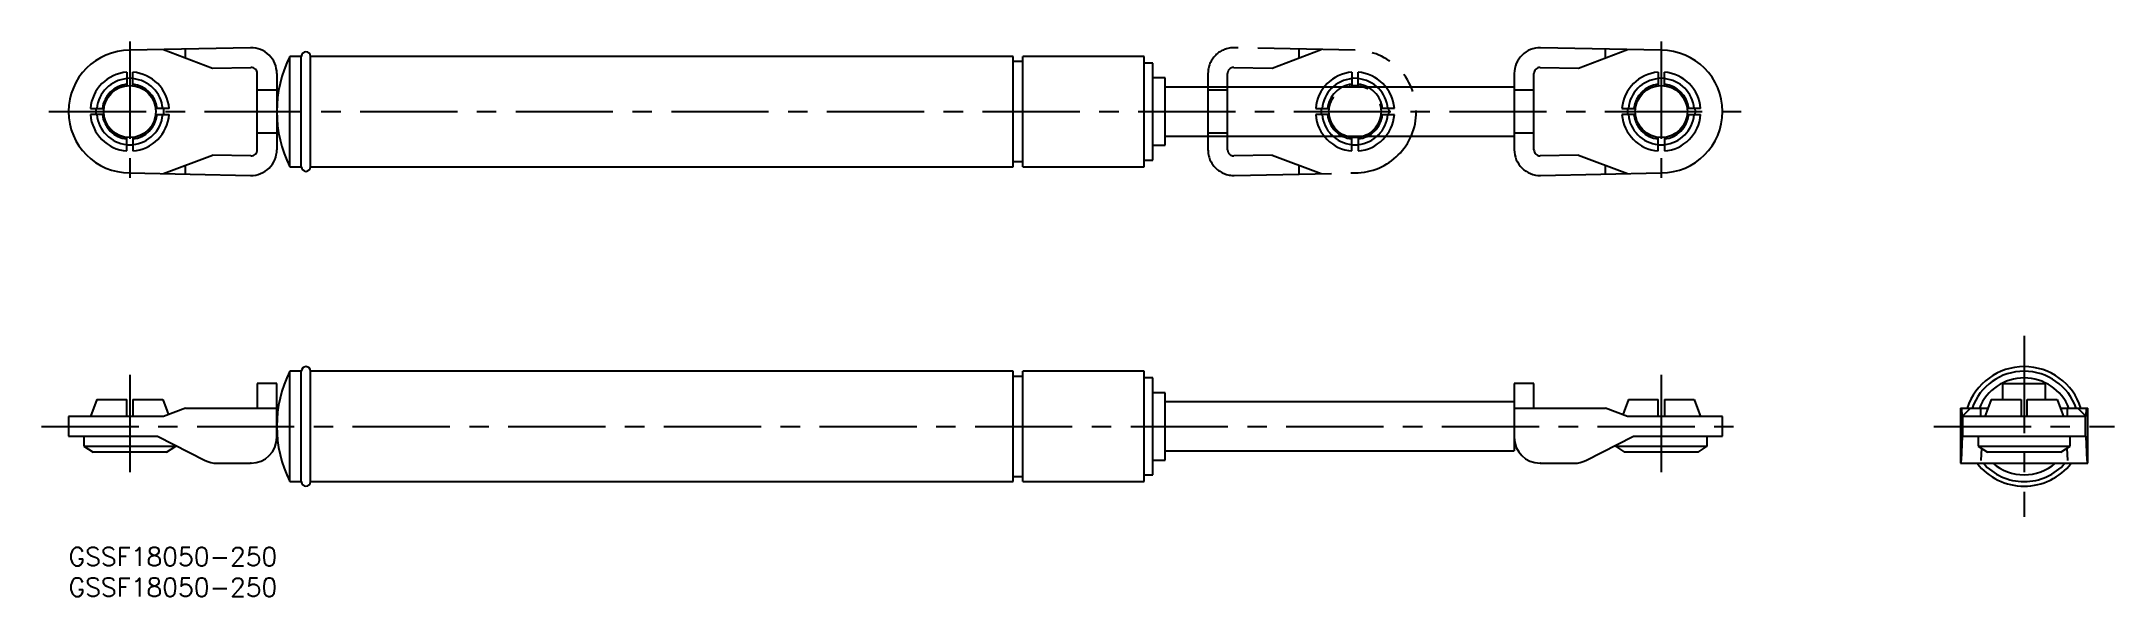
# Model space of a CAD drawing. Extents: x -4 to 334, y -8 to 83.
import ezdxf

# ---------------------------------------------------------------- set-up
doc = ezdxf.new("R2010")
doc.units = 0
doc.header["$LTSCALE"] = 0.5
doc.linetypes.add('CENTER', pattern=[50.8, 31.75, -6.35, 6.35, -6.35])
doc.linetypes.add('PHANTOM', pattern=[63.5, 31.75, -6.35, 6.35, -6.35, 6.35, -6.35])
for name, color, linetype in [('MSM_CENTER', 1, 'CENTER'), ('MSM_CONTINUOUS', 7, 'CONTINUOUS'), ('MSM_IMAGINARY', 6, 'PHANTOM'), ('MSM_PART_NUMBER', 7, 'CONTINUOUS')]:
    doc.layers.add(name, color=color, linetype=linetype)
doc.styles.get("Standard").update_dxf_attribs({"font": 'txt.shx', "height": 3, "bigfont": 'bigfont.shx'})

msp = doc.modelspace()

# ---------------------------------------------------------------- linework, layer by layer
at = {"layer": 'MSM_CENTER'}
for p, q in [((10, 82.54), (10, 59.67)), ((260, 82.54), (260, 59.67)), ((-3.2, 71.11), (273.81, 71.11)), ((319.23, 34.5), (319.23, 5)), ((10, 28.15), (10, 11.55)), ((260, 28.15), (260, 11.55)), ((-4.42, 19.75), (273.81, 19.75)), ((304.48, 19.75), (333.98, 19.75))]:
    msp.add_line(p, q, dxfattribs=at)
at = {"layer": 'MSM_CONTINUOUS'}
for p, q in [((29.71, 81.52), (10, 81.11)), ((15.5, 81.22), (23.5, 78.19)), ((19.09, 79.86), (19.09, 81.29)), ((260, 81.11), (240.29, 81.52)), ((246.5, 78.19), (254.5, 81.22)), ((250.91, 79.86), (250.91, 81.29)), ((23.5, 78.19), (29.78, 78.32)), ((38, 80.11), (36.14, 80.11)), ((36.14, 62.11), (36.14, 80.11)), ((38, 62.11), (38, 80.1)), ((154.2, 80.11), (39.5, 80.11)), ((39.5, 62.11), (39.5, 80.11)), ((154.2, 62.11), (154.2, 80.11)), ((155.8, 79.26), (154.2, 79.26)), ((175.6, 80.11), (155.8, 80.11)), ((155.8, 62.11), (155.8, 80.11)), ((175.6, 62.11), (175.6, 80.11)), ((177, 79.01), (175.6, 79.01)), ((177, 63.21), (177, 79.01)), ((240.22, 78.32), (246.5, 78.19)), ((9.5, 77.52), (9.5, 75.33)), ((9.5, 76.58), (10, 76.61)), ((10, 76.61), (10.5, 76.58)), ((10.5, 75.33), (10.5, 77.52)), ((30.8, 64.89), (30.8, 77.32)), ((34, 74.61), (30.8, 74.61)), ((34, 77.32), (34, 64.89)), ((179, 76.61), (177, 76.61)), ((179, 65.61), (179, 76.61)), ((236, 75.11), (179, 75.11)), ((236, 77.32), (236, 64.89)), ((239.2, 74.61), (236, 74.61)), ((239.2, 64.89), (239.2, 77.32)), ((259.5, 77.52), (259.5, 75.33)), ((259.5, 76.58), (259.72, 76.6)), ((259.72, 76.6), (260.5, 76.58)), ((260.5, 75.33), (260.5, 77.52)), ((3.58, 71.61), (5.78, 71.61)), ((4.5, 71.11), (4.52, 71.61)), ((4.52, 70.61), (4.5, 71.11)), ((16.42, 71.61), (14.22, 71.61)), ((15.48, 71.61), (15.5, 71.11)), ((15.5, 71.11), (15.48, 70.61)), ((253.58, 71.61), (255.78, 71.61)), ((254.52, 70.61), (254.52, 71.61)), ((266.42, 71.61), (264.22, 71.61)), ((265.48, 71.61), (265.5, 71.11)), ((265.5, 71.11), (265.48, 70.61)), ((5.78, 70.61), (3.58, 70.61)), ((14.22, 70.61), (16.42, 70.61)), ((255.78, 70.61), (253.58, 70.61)), ((264.22, 70.61), (266.42, 70.61)), ((9.5, 64.69), (9.5, 66.88)), ((10, 65.61), (9.5, 65.63)), ((10.5, 65.63), (10, 65.61)), ((10.5, 66.88), (10.5, 64.69)), ((34, 67.61), (30.8, 67.61)), ((177, 65.61), (179, 65.61)), ((179, 67.11), (236, 67.11)), ((239.2, 67.61), (236, 67.61)), ((259.5, 64.69), (259.5, 66.88)), ((259.72, 65.61), (259.5, 65.63)), ((260.5, 65.63), (259.72, 65.61)), ((260.5, 66.88), (260.5, 64.69)), ((10, 61.11), (29.71, 60.69)), ((15.5, 60.99), (23.5, 64.02)), ((19.09, 60.92), (19.09, 62.35)), ((29.78, 63.89), (23.5, 64.02)), ((36.14, 62.11), (38, 62.11)), ((39.5, 62.11), (154.2, 62.11)), ((154.2, 62.96), (155.8, 62.96)), ((155.8, 62.11), (175.6, 62.11)), ((175.6, 63.21), (177, 63.21)), ((246.5, 64.02), (240.22, 63.89)), ((240.29, 60.69), (260, 61.11)), ((246.5, 64.02), (254.5, 60.99)), ((250.91, 60.92), (250.91, 62.35)), ((38, 28.75), (36.14, 28.75)), ((36.14, 10.75), (36.14, 28.75)), ((38, 10.75), (38, 28.75)), ((154.2, 28.75), (39.5, 28.75)), ((39.5, 10.75), (39.5, 28.75)), ((154.2, 10.75), (154.2, 28.75)), ((155.8, 27.9), (154.2, 27.9)), ((175.6, 28.75), (155.8, 28.75)), ((155.8, 10.75), (155.8, 28.75)), ((175.6, 10.75), (175.6, 28.75)), ((177, 27.65), (175.6, 27.65)), ((177, 11.85), (177, 27.65)), ((4.62, 24.15), (3.58, 21.35)), ((4.62, 24.15), (9.5, 24.15)), ((9.5, 21.35), (9.5, 24.15)), ((10.5, 24.15), (15.38, 24.15)), ((10.5, 24.15), (10.5, 21.35)), ((15.38, 24.15), (16.09, 22.22)), ((34, 26.75), (30.8, 26.75)), ((30.8, 26.75), (30.8, 22.75)), ((34, 17.95), (34, 26.75)), ((179, 25.25), (177, 25.25)), ((179, 14.25), (179, 25.25)), ((236, 23.75), (179, 23.75)), ((239.2, 26.75), (236, 26.75)), ((236, 26.75), (236, 15.75)), ((239.2, 22.75), (239.2, 26.75)), ((254.62, 24.15), (253.91, 22.22)), ((254.62, 24.15), (259.5, 24.15)), ((259.5, 21.35), (259.5, 24.15)), ((260.5, 24.15), (265.38, 24.15)), ((260.5, 24.15), (260.5, 21.35)), ((265.38, 24.15), (266.09, 22.22)), ((313.86, 24.15), (313.14, 22.22)), ((313.86, 24.15), (318.73, 24.15)), ((315.73, 24.15), (315.73, 26.75)), ((315.73, 26.75), (322.73, 26.75)), ((318.73, 24.15), (318.73, 21.35)), ((319.73, 24.15), (324.61, 24.15)), ((319.73, 21.35), (319.73, 24.15)), ((322.73, 24.15), (322.73, 26.75)), ((324.61, 24.15), (325.33, 22.22)), ((0, 21.35), (0, 18.15)), ((15.5, 21.35), (0, 21.35)), ((19.09, 22.75), (15.5, 21.35)), ((16.09, 22.22), (16.3, 21.66)), ((19.09, 22.75), (34, 22.75)), ((236, 22.75), (250.91, 22.75)), ((254.5, 21.35), (250.91, 22.75)), ((253.91, 22.22), (253.7, 21.66)), ((270, 21.35), (254.5, 21.35)), ((266.09, 22.22), (266.42, 21.35)), ((270, 18.15), (270, 21.35)), ((308.82, 22.75), (308.82, 13.75)), ((308.82, 22.75), (308.82, 22.75)), ((308.82, 22.75), (313.34, 22.75)), ((309.12, 21.35), (309.04, 22.75)), ((310.48, 22.75), (309.12, 21.35)), ((329.35, 21.35), (309.12, 21.35)), ((309.23, 18.15), (309.23, 21.35)), ((312.15, 21.35), (312.15, 22.75)), ((313.14, 22.22), (312.81, 21.35)), ((325.13, 22.75), (329.64, 22.75)), ((325.33, 22.22), (325.65, 21.35)), ((326.31, 21.35), (326.31, 22.75)), ((327.99, 22.75), (329.35, 21.35)), ((329.23, 18.15), (329.23, 21.35)), ((329.35, 21.35), (329.42, 22.75)), ((329.64, 22.75), (329.65, 22.75)), ((329.65, 13.75), (329.65, 22.75)), ((0, 18.15), (14.54, 18.15)), ((2.5, 18.15), (2.5, 16.55)), ((14.54, 18.15), (22.3, 14.21)), ((247.7, 14.21), (255.46, 18.15)), ((255.46, 18.15), (270, 18.15)), ((267.5, 16.55), (267.5, 18.15)), ((308.98, 14.21), (309.14, 18.15)), ((309.14, 18.15), (329.33, 18.15)), ((311.73, 18.15), (311.73, 16.55)), ((326.73, 16.55), (326.73, 18.15)), ((329.49, 14.21), (329.33, 18.15)), ((2.5, 16.55), (4, 15.55)), ((2.5, 16.55), (17.5, 16.55)), ((16, 15.55), (4, 15.55)), ((16, 15.55), (17.5, 16.55)), ((17.5, 16.55), (17.5, 16.65)), ((24.2, 13.75), (29.71, 13.75)), ((29.8, 13.75), (29.71, 13.75)), ((177, 14.25), (179, 14.25)), ((179, 15.75), (236, 15.75)), ((240.29, 13.75), (240.2, 13.75)), ((240.29, 13.75), (245.8, 13.75)), ((252.5, 16.65), (252.5, 16.55)), ((252.5, 16.55), (254, 15.55)), ((252.5, 16.55), (267.5, 16.55)), ((266, 15.55), (254, 15.55)), ((266, 15.55), (267.5, 16.55)), ((308.82, 13.75), (329.64, 13.75)), ((308.82, 13.75), (308.82, 13.75)), ((308.94, 13.75), (308.94, 13.76)), ((308.94, 13.76), (308.95, 13.76)), ((308.94, 13.75), (308.94, 13.75)), ((308.94, 13.75), (308.94, 13.75)), ((308.95, 13.82), (308.96, 13.84)), ((308.95, 13.81), (308.95, 13.82)), ((308.95, 13.79), (308.95, 13.81)), ((308.95, 13.78), (308.95, 13.79)), ((308.95, 13.77), (308.95, 13.78)), ((308.95, 13.76), (308.95, 13.77)), ((308.96, 13.95), (308.97, 13.97)), ((308.96, 13.92), (308.96, 13.95)), ((308.96, 13.9), (308.96, 13.92)), ((308.96, 13.88), (308.96, 13.9)), ((308.96, 13.86), (308.96, 13.88)), ((308.96, 13.84), (308.96, 13.86)), ((308.97, 14.13), (308.98, 14.17)), ((308.97, 14.1), (308.97, 14.13)), ((308.97, 14.06), (308.97, 14.1)), ((308.97, 14.03), (308.97, 14.06)), ((308.97, 14), (308.97, 14.03)), ((308.97, 13.97), (308.97, 14)), ((308.98, 14.17), (308.98, 14.21)), ((311.73, 16.55), (313.23, 15.55)), ((311.73, 16.55), (326.73, 16.55)), ((312.26, 16.2), (312.18, 14.21)), ((325.23, 15.55), (313.23, 15.55)), ((325.23, 15.55), (326.73, 16.55)), ((326.21, 16.2), (326.29, 14.21)), ((329.49, 14.21), (329.49, 14.17)), ((329.49, 14.17), (329.49, 14.13)), ((329.49, 14.13), (329.49, 14.1)), ((329.49, 14.1), (329.5, 14.06)), ((329.5, 14.06), (329.5, 14.03)), ((329.5, 14.03), (329.5, 14)), ((329.5, 14), (329.5, 13.97)), ((329.5, 13.97), (329.5, 13.95)), ((329.5, 13.95), (329.5, 13.92)), ((329.5, 13.92), (329.51, 13.9)), ((329.51, 13.9), (329.51, 13.88)), ((329.51, 13.88), (329.51, 13.86)), ((329.51, 13.86), (329.51, 13.84)), ((329.51, 13.84), (329.51, 13.82)), ((329.51, 13.82), (329.52, 13.81)), ((329.52, 13.81), (329.52, 13.79)), ((329.52, 13.79), (329.52, 13.78)), ((329.52, 13.78), (329.52, 13.77)), ((329.52, 13.77), (329.52, 13.76)), ((329.52, 13.76), (329.52, 13.76)), ((329.52, 13.76), (329.53, 13.75)), ((329.53, 13.75), (329.53, 13.75)), ((329.53, 13.75), (329.53, 13.75)), ((329.65, 13.75), (329.64, 13.75)), ((36.14, 10.75), (38, 10.75)), ((39.5, 10.75), (154.2, 10.75)), ((154.2, 11.6), (155.8, 11.6)), ((155.8, 10.75), (175.6, 10.75)), ((175.6, 11.85), (177, 11.85))]:
    msp.add_line(p, q, dxfattribs=at)
for centre in [(10, 71.11), (260, 71.11)]:
    msp.add_circle(centre, 4.25, dxfattribs=at)
for centre, radius, start, end in [((29.8, 77.32), 4.2, 0, 91.1935), ((240.2, 77.32), 4.2, 88.8065, 180), ((10, 71.11), 10, 90, 270), ((29.8, 77.32), 1, 0, 91.1935), ((29.8, 77.32), 1, 0, 91.1935), ((54, 71.11), 20, 153.2563, 206.7437), ((38.75, 80.11), 0.75, 0, 180), ((240.2, 77.32), 1, 88.8065, 180), ((260, 71.11), 10, 270, 90), ((10, 71.11), 6.44, 94.4541, 175.5459), ((10, 71.11), 5.4, 95.3128, 174.6872), ((10, 71.11), 4.5, 96.3794, 173.6206), ((10, 71.11), 6.44, 4.4541, 85.5459), ((10, 71.11), 5.4, 5.3128, 84.6872), ((10, 71.11), 4.5, 6.3794, 83.6206), ((260, 71.11), 6.44, 94.4541, 175.5459), ((260, 71.11), 5.4, 95.3128, 174.6872), ((260, 71.11), 4.5, 96.3794, 173.6206), ((260, 71.11), 6.44, 4.4541, 85.5459), ((260, 71.11), 5.4, 5.3128, 84.6872), ((260, 71.11), 4.5, 6.3794, 83.6206), ((10, 71.11), 6.44, 184.4541, 265.5459), ((10, 71.11), 5.4, 185.3128, 264.6872), ((10, 71.11), 4.5, 186.3794, 263.6206), ((10, 71.11), 5.4, 275.3128, 354.6872), ((10, 71.11), 6.44, 274.4541, 355.5459), ((10, 71.11), 4.5, 276.3794, 353.6206), ((260, 71.11), 6.44, 184.4541, 265.5459), ((260, 71.11), 5.4, 185.3128, 264.6872), ((260, 71.11), 4.5, 186.3794, 263.6206), ((260, 71.11), 4.5, 276.3794, 353.6206), ((260, 71.11), 5.4, 275.3128, 354.6872), ((260, 71.11), 6.44, 274.4541, 355.5459), ((29.8, 64.89), 4.2, 268.8065, 0), ((29.8, 64.89), 1, 268.8065, 0), ((240.2, 64.89), 4.2, 180, 271.1935), ((240.2, 64.89), 1, 180, 271.1935), ((38.75, 62.11), 0.75, 180, 0), ((54, 19.75), 20, 153.2563, 206.7437), ((38.75, 28.75), 0.75, 0, 180), ((319.23, 19.75), 9.75, 17.9202, 162.0798), ((319.23, 19.75), 9, 19.4712, 160.5288), ((319.23, 19.75), 7.9, 22.318, 157.682), ((29.8, 17.95), 4.2, 270, 0), ((240.2, 17.95), 4.2, 180, 270), ((24.2, 17.95), 4.2, 243.0341, 270), ((245.8, 17.95), 4.2, 270, 296.9659), ((319.23, 19.75), 9.75, 217.9799, 322.0201), ((319.23, 19.75), 9, 221.8103, 318.1897), ((319.23, 19.75), 7.9, 229.4196, 310.5804), ((38.75, 10.75), 0.75, 180, 0)]:
    msp.add_arc(centre, radius, start, end, dxfattribs=at)
at = {"layer": 'MSM_IMAGINARY'}
for p, q in [((210, 81.11), (190.29, 81.52)), ((196.5, 78.19), (204.5, 81.22)), ((200.91, 79.86), (200.91, 81.29)), ((190.22, 78.32), (196.5, 78.19)), ((186, 77.32), (186, 64.89)), ((189.2, 74.61), (186, 74.61)), ((189.2, 64.89), (189.2, 77.32)), ((209.5, 77.52), (209.5, 75.33)), ((209.5, 76.58), (209.72, 76.6)), ((209.72, 76.6), (210.5, 76.58)), ((210.5, 75.33), (210.5, 77.52)), ((203.58, 71.61), (205.78, 71.61)), ((204.52, 70.61), (204.52, 71.61)), ((216.42, 71.61), (214.22, 71.61)), ((215.48, 71.61), (215.5, 71.11)), ((215.5, 71.11), (215.48, 70.61)), ((205.78, 70.61), (203.58, 70.61)), ((214.22, 70.61), (216.42, 70.61)), ((189.2, 67.61), (186, 67.61)), ((209.5, 64.69), (209.5, 66.88)), ((209.72, 65.61), (209.5, 65.63)), ((210.5, 65.63), (209.72, 65.61)), ((210.5, 66.88), (210.5, 64.69)), ((196.5, 64.02), (190.22, 63.89)), ((190.29, 60.69), (210, 61.11)), ((196.5, 64.02), (204.5, 60.99)), ((200.91, 60.92), (200.91, 62.35))]:
    msp.add_line(p, q, dxfattribs=at)
msp.add_circle((210, 71.11), 4.25, dxfattribs=at)
for centre, radius, start, end in [((190.2, 77.32), 4.2, 88.8065, 180), ((190.2, 77.32), 1, 88.8065, 180), ((210, 71.11), 10, 270, 90), ((210, 71.11), 6.44, 94.4541, 175.5459), ((210, 71.11), 5.4, 95.3128, 174.6872), ((210, 71.11), 4.5, 96.3794, 173.6206), ((210, 71.11), 6.44, 4.4541, 85.5459), ((210, 71.11), 5.4, 5.3128, 84.6872), ((210, 71.11), 4.5, 6.3794, 83.6206), ((210, 71.11), 6.44, 184.4541, 265.5459), ((210, 71.11), 5.4, 185.3128, 264.6872), ((210, 71.11), 4.5, 186.3794, 263.6206), ((210, 71.11), 4.5, 276.3794, 353.6206), ((210, 71.11), 5.4, 275.3128, 354.6872), ((210, 71.11), 6.44, 274.4541, 355.5459), ((190.2, 64.89), 4.2, 180, 271.1935), ((190.2, 64.89), 1, 180, 271.1935)]:
    msp.add_arc(centre, radius, start, end, dxfattribs=at)

# ---------------------------------------------------------------- texts
at = {"layer": 'MSM_PART_NUMBER'}
for p in [(0, -3), (0, -8)]:
    msp.add_text('GSSF18050-250', height=3, dxfattribs=at).set_placement(p)

doc.saveas('drawing.dxf')
